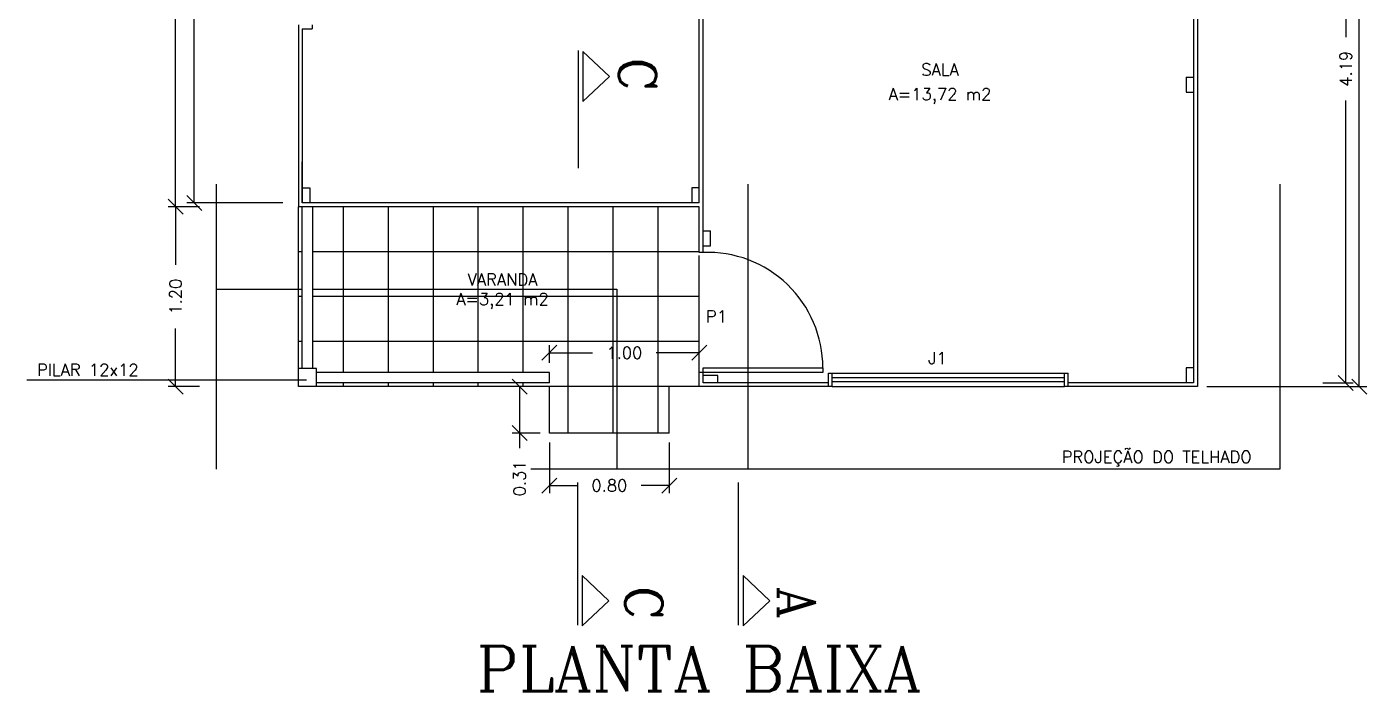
# Model space of a CAD drawing. Extents: x -7 to 295, y -11 to 39.
# Drawn here: x 155.97 to 164.91, y 14.34 to 18.77 of the extents above; entities that cross this region are included whole.
import ezdxf
from ezdxf.enums import TextEntityAlignment as Align

# ---------------------------------------------------------------- set-up
doc = ezdxf.new("R2010")
doc.units = 0
doc.header["$LTSCALE"] = 20
doc.linetypes.add('DASHED2', pattern=[0.375, 0.25, -0.125])
doc.layers.get('0').update_dxf_attribs({"linetype": 'CONTINUOUS'})
doc.layers.get('DEFPOINTS').update_dxf_attribs({"linetype": 'CONTINUOUS'})
for name, color, linetype in [('CORTES', 6, 'CONTINUOUS'), ('COTAS', 244, 'CONTINUOUS'), ('DIM', 244, 'CONTINUOUS'), ('JANELA', 5, 'CONTINUOUS'), ('MADEIRAME', 244, 'CONTINUOUS'), ('PAREDALV', 7, 'CONTINUOUS'), ('PAREDE', 250, 'CONTINUOUS'), ('PORTA', 1, 'CONTINUOUS'), ('TEXTO', 244, 'CONTINUOUS'), ('VISTAL', 30, 'CONTINUOUS'), ('VISTAP', 244, 'CONTINUOUS')]:
    doc.layers.add(name, color=color, linetype=linetype)
doc.styles.add('ROMANC', font='romanc.shx', dxfattribs={"height": 0.08})
doc.dimstyles.new('ROMANC', dxfattribs={"dimtxt": 0.1, "dimasz": 0.18, "dimexe": 0.05, "dimexo": 0.0625, "dimgap": 0.09, "dimtad": 0, "dimzin": 0, "dimtxsty": 'ROMANC', "dimblk1": 'NONE', "dimblk2": 'NONE', "dimsah": 1, "dimcen": 0.09, "dimclrd": 244, "dimclre": 244, "dimclrt": 244, "dimazin": 3, "dimtfac": 1, "dimtdec": 4, "dimtofl": 0, "dimtmove": 0, "dimatfit": 3, "dimtolj": 1, "dimtzin": 0})

# ---------------------------------------------------------------- blocks, each defined once
blk = doc.blocks.new('_OBLIQUE')
at = {"color": 0, "linetype": 'BYBLOCK'}
blk.add_line((-0.5, -0.5), (0.5, 0.5), dxfattribs=at)
blk = doc.blocks.new('*D55')
at = {"color": 244, "linetype": 'BYBLOCK'}
for p, q in [((130.5524, 3.7198), (130.5524, 3.838)), ((130.5524, 3.788), (130.8405, 3.788)), ((131.5524, 3.788), (131.2643, 3.788)), ((131.5524, 3.7448), (131.5524, 3.838))]:
    blk.add_line(p, q, dxfattribs=at)
at = {"layer": 'DEFPOINTS', "color": 0, "linetype": 'BYBLOCK'}
for p in [(131.5524, 3.788), (131.5524, 3.6823), (130.5524, 3.6573)]:
    blk.add_point(p, dxfattribs=at)
at = {"color": 244, "linetype": 'BYBLOCK', "xscale": 0.1, "yscale": 0.1, "zscale": 0.1, "rotation": 180}
blk.add_blockref('_OBLIQUE', (130.5524, 3.788), dxfattribs=at)
at = {"color": 244, "linetype": 'BYBLOCK', "xscale": 0.1, "yscale": 0.1, "zscale": 0.1}
blk.add_blockref('_OBLIQUE', (131.5524, 3.788), dxfattribs=at)
at = {"color": 244, "linetype": 'BYBLOCK', "insert": (131.0524, 3.788), "char_height": 0.08, "attachment_point": 5, "style": 'ROMANC'}
blk.add_mtext('\\A1;1.00', dxfattribs=at)
blk = doc.blocks.new('*D59')
at = {"color": 244, "linetype": 'BYBLOCK'}
for p, q in [((143.2459, 11.428), (143.0361, 11.428)), ((143.0861, 11.428), (143.0861, 8.0899)), ((143.0861, 4.328), (143.0861, 7.6661)), ((143.2459, 4.328), (143.0361, 4.328))]:
    blk.add_line(p, q, dxfattribs=at)
at = {"layer": 'DEFPOINTS', "color": 0, "linetype": 'BYBLOCK'}
for p in [(143.3084, 11.428), (143.0861, 4.328), (143.3084, 4.328)]:
    blk.add_point(p, dxfattribs=at)
at = {"color": 244, "linetype": 'BYBLOCK', "xscale": 0.1, "yscale": 0.1, "zscale": 0.1}
for p, rotation in [((143.0861, 11.428), 90), ((143.0861, 4.328), 270)]:
    blk.add_blockref('_OBLIQUE', p, dxfattribs=dict(at, rotation=rotation))
at = {"color": 244, "linetype": 'BYBLOCK', "insert": (143.0861, 7.878), "char_height": 0.08, "attachment_point": 5, "rotation": 90, "style": 'ROMANC'}
blk.add_mtext('\\A1;7.10', dxfattribs=at)
blk = doc.blocks.new('*D60')
at = {"color": 244, "linetype": 'BYBLOCK'}
for p, q in [((143.2459, 4.328), (143.0361, 4.328)), ((143.0861, 4.328), (143.0861, 3.9399)), ((143.0861, 3.128), (143.0861, 3.5161)), ((143.2459, 3.128), (143.0361, 3.128))]:
    blk.add_line(p, q, dxfattribs=at)
at = {"layer": 'DEFPOINTS', "color": 0, "linetype": 'BYBLOCK'}
for p in [(143.3084, 4.328), (143.0861, 3.128), (143.3084, 3.128)]:
    blk.add_point(p, dxfattribs=at)
at = {"color": 244, "linetype": 'BYBLOCK', "xscale": 0.1, "yscale": 0.1, "zscale": 0.1}
for p, rotation in [((143.0861, 4.328), 90), ((143.0861, 3.128), 270)]:
    blk.add_blockref('_OBLIQUE', p, dxfattribs=dict(at, rotation=rotation))
at = {"color": 244, "linetype": 'BYBLOCK', "insert": (143.0861, 3.728), "char_height": 0.08, "attachment_point": 5, "rotation": 90, "style": 'ROMANC'}
blk.add_mtext('\\A1;1.20', dxfattribs=at)
blk = doc.blocks.new('*D62')
at = {"color": 244, "linetype": 'BYBLOCK'}
for p, q in [((143.2709, 7.928), (142.6297, 7.928)), ((142.6797, 7.928), (142.6797, 6.3524)), ((142.6797, 4.353), (142.6797, 5.9286)), ((143.2709, 4.353), (142.6297, 4.353))]:
    blk.add_line(p, q, dxfattribs=at)
at = {"layer": 'DEFPOINTS', "color": 0, "linetype": 'BYBLOCK'}
for p in [(143.3334, 7.928), (142.6797, 4.353), (143.3334, 4.353)]:
    blk.add_point(p, dxfattribs=at)
at = {"color": 244, "linetype": 'BYBLOCK', "xscale": 0.1, "yscale": 0.1, "zscale": 0.1}
for p, rotation in [((142.6797, 7.928), 90), ((142.6797, 4.353), 270)]:
    blk.add_blockref('_OBLIQUE', p, dxfattribs=dict(at, rotation=rotation))
at = {"color": 244, "linetype": 'BYBLOCK', "insert": (142.6797, 6.1405), "char_height": 0.08, "attachment_point": 5, "rotation": 90, "style": 'ROMANC'}
blk.add_mtext('\\A1;3.57', dxfattribs=at)
blk = doc.blocks.new('*D67')
at = {"color": 244, "linetype": 'BYBLOCK'}
for p, q in [((144.9209, 3.128), (144.7341, 3.128)), ((144.7841, 3.128), (144.7841, 2.818)), ((144.9209, 2.818), (144.7341, 2.818)), ((144.7841, 2.818), (144.7841, 2.718))]:
    blk.add_line(p, q, dxfattribs=at)
at = {"layer": 'DEFPOINTS', "color": 0, "linetype": 'BYBLOCK'}
for p in [(144.9834, 3.128), (144.7841, 2.818), (144.9834, 2.818)]:
    blk.add_point(p, dxfattribs=at)
at = {"color": 244, "linetype": 'BYBLOCK', "xscale": 0.1, "yscale": 0.1, "zscale": 0.1}
for p, rotation in [((144.7841, 3.128), 90), ((144.7841, 2.818), 270)]:
    blk.add_blockref('_OBLIQUE', p, dxfattribs=dict(at, rotation=rotation))
at = {"color": 244, "linetype": 'BYBLOCK', "insert": (144.7841, 2.5157), "char_height": 0.08, "attachment_point": 5, "rotation": 90, "style": 'ROMANC'}
blk.add_mtext('\\A1;0.31', dxfattribs=at)
blk = doc.blocks.new('*D68')
at = {"color": 244, "linetype": 'BYBLOCK'}
for p, q in [((144.9834, 2.7555), (144.9834, 2.4178)), ((145.7834, 2.7555), (145.7834, 2.4178)), ((144.9834, 2.4678), (145.1715, 2.4678)), ((145.7834, 2.4678), (145.5953, 2.4678))]:
    blk.add_line(p, q, dxfattribs=at)
at = {"layer": 'DEFPOINTS', "color": 0, "linetype": 'BYBLOCK'}
for p in [(144.9834, 2.818), (145.7834, 2.818), (145.7834, 2.4678)]:
    blk.add_point(p, dxfattribs=at)
at = {"color": 244, "linetype": 'BYBLOCK', "xscale": 0.1, "yscale": 0.1, "zscale": 0.1, "rotation": 180}
blk.add_blockref('_OBLIQUE', (144.9834, 2.4678), dxfattribs=at)
at = {"color": 244, "linetype": 'BYBLOCK', "xscale": 0.1, "yscale": 0.1, "zscale": 0.1}
blk.add_blockref('_OBLIQUE', (145.7834, 2.4678), dxfattribs=at)
at = {"color": 244, "linetype": 'BYBLOCK', "insert": (145.3834, 2.4678), "char_height": 0.08, "attachment_point": 5, "style": 'ROMANC'}
blk.add_mtext('\\A1;0.80', dxfattribs=at)
blk = doc.blocks.new('*D69')
at = {"color": 244, "linetype": 'BYBLOCK'}
for p, q in [((149.3459, 7.343), (149.5481, 7.343)), ((149.4981, 7.343), (149.4981, 5.4599)), ((149.4981, 3.153), (149.4981, 5.0361)), ((149.3459, 3.153), (149.5481, 3.153))]:
    blk.add_line(p, q, dxfattribs=at)
at = {"layer": 'DEFPOINTS', "color": 0, "linetype": 'BYBLOCK'}
for p in [(149.2834, 7.343), (149.2834, 3.153), (149.4981, 3.153)]:
    blk.add_point(p, dxfattribs=at)
at = {"color": 244, "linetype": 'BYBLOCK', "xscale": 0.1, "yscale": 0.1, "zscale": 0.1}
for p, rotation in [((149.4981, 7.343), 90), ((149.4981, 3.153), 270)]:
    blk.add_blockref('_OBLIQUE', p, dxfattribs=dict(at, rotation=rotation))
at = {"color": 244, "linetype": 'BYBLOCK', "insert": (149.4981, 5.248), "char_height": 0.08, "attachment_point": 5, "rotation": 90, "style": 'ROMANC'}
blk.add_mtext('\\A1;4.19', dxfattribs=at)
blk = doc.blocks.new('*D74')
at = {"color": 244, "linetype": 'BYBLOCK'}
for p, q in [((149.3709, 11.428), (150.4395, 11.428)), ((150.3895, 11.428), (150.3895, 7.4899)), ((150.3895, 3.128), (150.3895, 7.0661)), ((149.3709, 3.128), (150.4395, 3.128))]:
    blk.add_line(p, q, dxfattribs=at)
at = {"layer": 'DEFPOINTS', "color": 0, "linetype": 'BYBLOCK'}
for p in [(149.3084, 11.428), (149.3084, 3.128), (150.3895, 3.128)]:
    blk.add_point(p, dxfattribs=at)
at = {"color": 244, "linetype": 'BYBLOCK', "xscale": 0.1, "yscale": 0.1, "zscale": 0.1}
for p, rotation in [((150.3895, 11.428), 90), ((150.3895, 3.128), 270)]:
    blk.add_blockref('_OBLIQUE', p, dxfattribs=dict(at, rotation=rotation))
at = {"color": 244, "linetype": 'BYBLOCK', "insert": (150.3895, 7.278), "char_height": 0.08, "attachment_point": 5, "rotation": 90, "style": 'ROMANC'}
blk.add_mtext('\\A1;8.30', dxfattribs=at)
blk = doc.blocks.new('*D220')
at = {"color": 244, "linetype": 'BYBLOCK'}
for p, q in [((159.456, 16.5318), (159.456, 16.6499)), ((160.456, 16.5568), (160.456, 16.6499)), ((159.456, 16.5999), (159.7441, 16.5999)), ((160.456, 16.5999), (160.1679, 16.5999))]:
    blk.add_line(p, q, dxfattribs=at)
at = {"layer": 'DEFPOINTS', "color": 0, "linetype": 'BYBLOCK'}
for p in [(163.651, 20.7802), (162.9335, 20.7243), (163.651, 20.7193), (160.456, 16.5999), (159.456, 16.4693), (160.456, 16.4943)]:
    blk.add_point(p, dxfattribs=at)
at = {"color": 244, "linetype": 'BYBLOCK', "xscale": 0.1, "yscale": 0.1, "zscale": 0.1, "rotation": 180}
blk.add_blockref('_OBLIQUE', (159.456, 16.5999), dxfattribs=at)
at = {"color": 244, "linetype": 'BYBLOCK', "xscale": 0.1, "yscale": 0.1, "zscale": 0.1}
blk.add_blockref('_OBLIQUE', (160.456, 16.5999), dxfattribs=at)
at = {"color": 244, "linetype": 'BYBLOCK', "char_height": 0.08, "attachment_point": 5, "style": 'ROMANC'}
for s, insert in [('\\A1;{0.75}', (163.2923, 20.7802)), ('\\A1;1.00', (159.956, 16.5999))]:
    blk.add_mtext(s, dxfattribs=dict(at, insert=insert))

msp = doc.modelspace()

# ---------------------------------------------------------------- linework, layer by layer
at = {"layer": 'CORTES', "linetype": 'CONTINUOUS'}
for p, q in [((159.6466, 18.6156), (159.6466, 17.8324)), ((159.6795, 18.6098), (159.6795, 18.2753)), ((159.6795, 18.6098), (159.8574, 18.4425)), ((159.6795, 18.2753), (159.8574, 18.4425)), ((159.6425, 15.7336), (159.6425, 14.7826)), ((160.716, 15.7336), (160.716, 14.7826)), ((159.6754, 15.1132), (159.6754, 14.7787)), ((159.6754, 15.1132), (159.8533, 14.946)), ((160.749, 15.1132), (160.9269, 14.946)), ((160.749, 15.1132), (160.749, 14.7787)), ((159.6754, 14.7787), (159.8533, 14.946)), ((160.749, 14.7787), (160.9269, 14.946))]:
    msp.add_line(p, q, dxfattribs=at)
at = {"layer": 'CORTES', "color": 250, "linetype": 'CONTINUOUS'}
for p, q in [((160.481, 17.4138), (160.531, 17.4138)), ((160.481, 17.3138), (160.531, 17.3138))]:
    msp.add_line(p, q, dxfattribs=at)
at = {"layer": 'DIM', "color": 30, "linetype": 'DASHED2'}
for p, q in [((157.231, 25.2243), (157.231, 15.8243)), ((160.781, 25.2243), (160.781, 15.8243)), ((164.331, 25.2243), (164.331, 15.8243)), ((157.231, 17.0243), (157.806, 17.0243)), ((157.876, 17.0243), (159.906, 17.0243)), ((159.906, 17.0243), (159.906, 15.8243)), ((164.331, 15.8243), (157.231, 15.8243))]:
    msp.add_line(p, q, dxfattribs=at)
at = {"layer": 'JANELA', "color": 1}
for p, q in [((162.8935, 16.4318), (161.3435, 16.4318)), ((162.8935, 16.4068), (161.3435, 16.4068))]:
    msp.add_line(p, q, dxfattribs=at)
at = {"layer": 'PAREDALV', "color": 250}
for p, q in [((163.706, 18.4393), (163.756, 18.4393)), ((163.706, 18.3393), (163.756, 18.3393))]:
    msp.add_line(p, q, dxfattribs=at)
at = {"layer": 'PAREDE', "color": 250}
for p, q in [((160.456, 17.5993), (160.456, 20.4043)), ((160.481, 17.2693), (160.481, 20.4043)), ((157.806, 18.7618), (157.871, 18.7618)), ((163.706, 18.4393), (163.706, 18.3393)), ((160.456, 17.5743), (157.781, 17.5743)), ((160.456, 17.2693), (160.456, 17.5743)), ((160.531, 17.3138), (160.531, 17.4138)), ((157.901, 16.4943), (157.781, 16.4943)), ((157.781, 16.3743), (157.781, 16.4943)), ((157.901, 16.3743), (157.901, 16.4943)), ((159.456, 16.3993), (159.456, 16.4693)), ((160.481, 16.3993), (160.481, 16.4693)), ((161.3185, 16.3743), (161.3185, 16.4643)), ((161.3435, 16.3743), (161.3435, 16.4643)), ((162.8935, 16.3743), (162.8935, 16.4643)), ((162.9185, 16.3743), (162.9185, 16.4643)), ((157.901, 16.3743), (157.781, 16.3743)), ((160.456, 16.3743), (160.456, 16.4493)), ((161.3435, 16.3743), (161.3435, 16.3993)), ((162.8935, 16.3743), (162.8935, 16.3993))]:
    msp.add_line(p, q, dxfattribs=at)
at = {"layer": 'PAREDE'}
for p, q in [((163.756, 19.6643), (163.756, 16.3993)), ((163.781, 19.6643), (163.781, 16.3743)), ((157.781, 18.7868), (157.781, 17.5743)), ((157.806, 18.7618), (157.806, 17.5993)), ((157.871, 18.7868), (157.871, 18.7618)), ((160.456, 17.5993), (157.806, 17.5993)), ((160.481, 17.2693), (160.456, 17.2693)), ((160.481, 16.4693), (160.456, 16.4693)), ((161.3185, 16.4643), (161.3435, 16.4643)), ((162.8935, 16.4643), (162.9185, 16.4643)), ((161.3435, 16.3743), (160.456, 16.3743)), ((161.3185, 16.3993), (160.481, 16.3993)), ((163.781, 16.3743), (162.8935, 16.3743)), ((163.756, 16.3993), (162.9185, 16.3993))]:
    msp.add_line(p, q, dxfattribs=at)
at = {"layer": 'PAREDE', "color": 250, "linetype": 'CONTINUOUS'}
for p, q in [((157.806, 17.6993), (157.856, 17.6993)), ((157.856, 17.6993), (157.856, 17.5993)), ((160.406, 17.6992), (160.406, 17.5992)), ((160.456, 17.6992), (160.406, 17.6992)), ((163.756, 16.4993), (163.706, 16.4993)), ((163.706, 16.4993), (163.706, 16.3993)), ((160.581, 16.4493), (160.481, 16.4493)), ((160.581, 16.3993), (160.581, 16.4493))]:
    msp.add_line(p, q, dxfattribs=at)
at = {"layer": 'PORTA'}
msp.add_lwpolyline([(160.481, 16.4693), (160.481, 16.4993), (161.281, 16.4993), (161.281, 16.4693)], close=True, dxfattribs=at)
at = {"layer": 'PORTA', "color": 30}
msp.add_arc((160.5105, 16.4993), 0.7706, 360, 92.18938, dxfattribs=at)
at = {"layer": 'VISTAL', "color": 30}
for p, q in [((159.456, 16.0643), (159.456, 16.3743)), ((160.256, 16.0643), (160.256, 16.3743)), ((160.256, 16.0643), (159.456, 16.0643))]:
    msp.add_line(p, q, dxfattribs=at)
at = {"layer": 'VISTAP', "color": 244}
for p, q in [((157.806, 17.5993), (157.806, 17.8743)), ((157.806, 16.4943), (157.806, 17.5743)), ((157.876, 16.4943), (157.876, 17.5743)), ((159.456, 16.4693), (157.901, 16.4693)), ((159.456, 16.3993), (157.901, 16.3993))]:
    msp.add_line(p, q, dxfattribs=at)
at = {"layer": 'VISTAP', "color": 30}
for p, q in [((157.781, 16.4943), (157.781, 17.5743)), ((158.081, 16.4693), (158.081, 17.5743)), ((158.381, 16.4693), (158.381, 17.5743)), ((158.681, 16.4693), (158.681, 17.5743)), ((158.981, 16.4693), (158.981, 17.5743)), ((159.281, 16.4693), (159.281, 17.5743)), ((159.581, 16.0643), (159.581, 17.5743)), ((159.881, 16.0643), (159.881, 17.5743)), ((160.181, 16.0643), (160.181, 17.5743)), ((157.806, 17.2743), (157.781, 17.2743)), ((160.456, 17.2743), (157.876, 17.2743)), ((157.806, 16.9743), (157.781, 16.9743)), ((160.456, 16.9743), (157.876, 16.9743)), ((157.806, 16.6743), (157.781, 16.6743)), ((160.456, 16.6743), (157.876, 16.6743)), ((160.456, 16.3743), (157.901, 16.3743)), ((158.081, 16.3743), (158.081, 16.3993)), ((158.381, 16.3743), (158.381, 16.3993)), ((158.681, 16.3743), (158.681, 16.3993)), ((158.981, 16.3743), (158.981, 16.3993)), ((159.281, 16.3743), (159.281, 16.3993))]:
    msp.add_line(p, q, dxfattribs=at)
at = {"layer": 'VISTAP'}
for p, q in [((160.456, 16.4493), (160.456, 17.2493)), ((161.3435, 16.4643), (162.8935, 16.4643)), ((161.3435, 16.3743), (162.8935, 16.3743))]:
    msp.add_line(p, q, dxfattribs=at)
at = {"layer": 'VISTAP', "color": 30, "linetype": 'CONTINUOUS'}
msp.add_line((155.9671, 16.4187), (157.834, 16.4187), dxfattribs=at)

# ---------------------------------------------------------------- texts
at = {"layer": 'CORTES', "linetype": 'CONTINUOUS', "style": 'ROMANC'}
for s, p in [('C', (160.0444, 18.4586)), ('C', (160.0855, 14.9331)), ('A', (161.1083, 14.9331))]:
    msp.add_text(s, height=0.25, rotation=270, dxfattribs=at).set_placement(p, align=Align.MIDDLE)
at = {"layer": 'TEXTO', "linetype": 'CONTINUOUS', "style": 'ROMANC'}
for s, height, p in [('SALA', 0.08, (162.0631, 18.4888)), ('A=13,72 m2', 0.08, (162.0631, 18.313)), ('VARANDA', 0.08, (159.1426, 17.0881)), ('A=3,21 m2', 0.08, (159.1426, 16.946)), ('PILAR 12x12', 0.08, (156.3746, 16.4853)), ('PROJEÇÃO DO TELHADO', 0.08, (163.5091, 15.9038)), ('PLANTA BAIXA', 0.3, (160.4547, 14.4924))]:
    msp.add_text(s, height=height, dxfattribs=at).set_placement(p, align=Align.MIDDLE)
at = {"layer": 'TEXTO', "style": 'ROMANC'}
for s, p in [('P1', (160.5706, 16.8426)), ('J1', (162.0457, 16.5639))]:
    msp.add_text(s, height=0.08, dxfattribs=at).set_placement(p, align=Align.MIDDLE)

# ---------------------------------------------------------------- dimensions: what is measured, and where the dimension line sits
at = {"layer": 'CORTES', "color": 1, "linetype": 'CONTINUOUS'}
dim = msp.add_linear_dim(base=(163.651, 20.7802), p1=(162.9335, 20.7243), p2=(163.651, 20.7193), text='{0.75}', dimstyle='ROMANC', override={"dimasz": 0.1, "dimblk1": 'OBLIQUE', "dimblk2": 'OBLIQUE', "dimse1": 1, "dimse2": 1, "dimsd1": 1, "dimsd2": 1}, dxfattribs=at)
dim.commit()
dim.dimension.update_dxf_attribs({"geometry": '*D220', "text_midpoint": (163.2923, 20.7802)})
at = {"layer": 'COTAS', "color": 244, "linetype": 'CONTINUOUS'}
for base, p1, p2, picture, middle, set_off in [((156.9607, 17.5743), (157.1829, 24.6743), (157.1829, 17.5743), '*D59', (156.9607, 21.1243), (13.8746, 13.2462)), ((164.8621, 16.3743), (163.781, 24.6743), (163.781, 16.3743), '*D74', (164.8621, 20.5243), (14.4726, 13.2462)), ((157.0848152634, 17.5992512757), (157.7385000956, 21.1742512757), (157.7385000956, 17.5992512757), '*D62', (157.0848152634, 19.3867512757), (14.405113742, 13.2462124641)), ((164.7709, 16.3993), (164.5562, 20.5893), (164.5562, 16.3993), '*D69', (164.7709, 18.4943), (15.2729, 13.2462)), ((156.9607, 16.3743), (157.1829, 17.5743), (157.1829, 16.3743), '*D60', (156.9607, 16.9743), (13.8746, 13.2462)), ((159.2568, 16.0643), (159.456, 16.3743), (159.456, 16.0643), '*D67', (159.2568, 15.7619), (14.4726, 13.2462))]:
    dim = msp.add_linear_dim(base=base, p1=p1, p2=p2, angle=90, dimstyle='ROMANC', override={"dimasz": 0.1, "dimblk1": 'OBLIQUE', "dimblk2": 'OBLIQUE'}, dxfattribs=at)
    dim.commit()
    dim.dimension.update_dxf_attribs({"geometry": picture, "text_midpoint": middle, "insert": set_off})
dim = msp.add_linear_dim(base=(160.256, 15.714), p1=(159.456, 16.0643), p2=(160.256, 16.0643), dimstyle='ROMANC', override={"dimasz": 0.1, "dimblk1": 'OBLIQUE', "dimblk2": 'OBLIQUE'}, dxfattribs=at)
dim.commit()
dim.dimension.update_dxf_attribs({"geometry": '*D68', "text_midpoint": (159.856, 15.714), "insert": (14.4726, 13.2462)})
at = {"layer": 'MADEIRAME', "color": 244, "linetype": 'CONTINUOUS'}
dim = msp.add_linear_dim(base=(160.456, 16.5999), p1=(159.456, 16.4693), p2=(160.456, 16.4943), dimstyle='ROMANC', override={"dimasz": 0.1, "dimblk1": 'OBLIQUE', "dimblk2": 'OBLIQUE'}, dxfattribs=at)
dim.commit()
dim.dimension.update_dxf_attribs({"geometry": '*D55', "text_midpoint": (159.956, 16.5999), "insert": (28.9036, 12.8119)})

doc.saveas('drawing.dxf')
